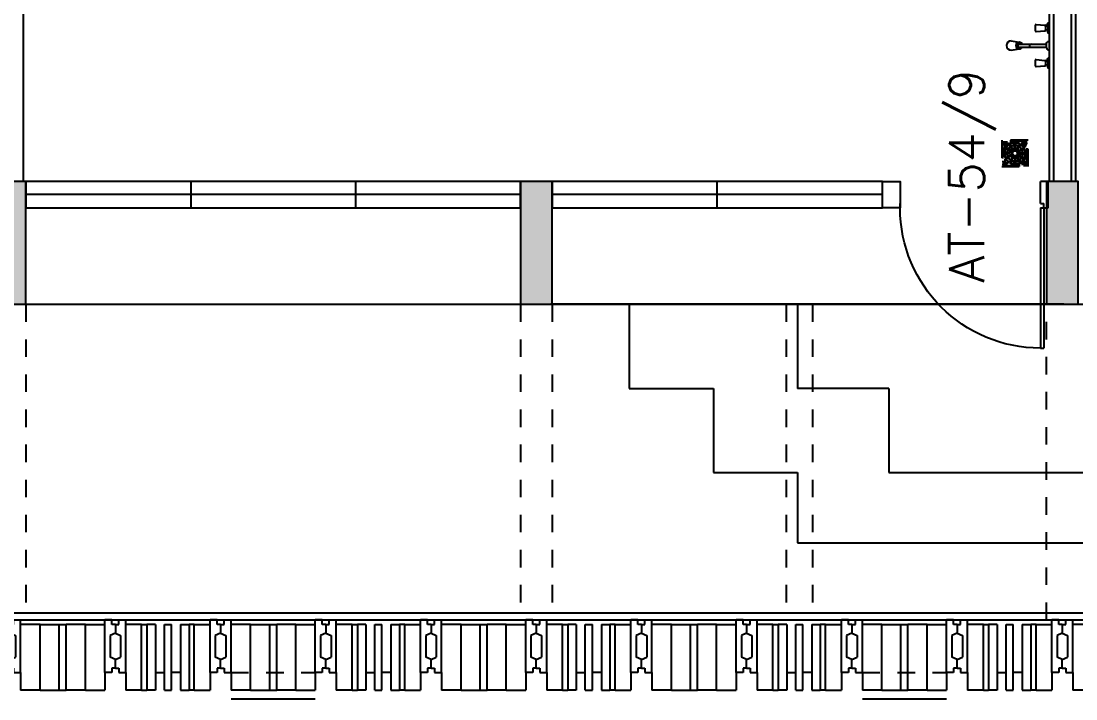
# Model space of a CAD drawing. Header units: metres. Extents: x -31 to 130, y -13 to 69.
# Drawn here: x 48.06 to 54.08, y -2.88 to 0.99 of the extents above; entities that cross this region are included whole.
import ezdxf

# ---------------------------------------------------------------- set-up
doc = ezdxf.new("R2010")
doc.units = ezdxf.units.M
doc.header["$LTSCALE"] = 0.002
doc.header["$MEASUREMENT"] = 0
doc.linetypes.add('HIDDEN', pattern=[9.525, 6.35, -3.175])
doc.linetypes.add('HIDDEN2', pattern=[4.7625, 3.175, -1.5875])
for name, color, linetype in [('ar-acesso', 2, 'CONTINUOUS'), ('ar-alv', 2, 'CONTINUOUS'), ('ar-brs', 2, 'CONTINUOUS'), ('ar-cal', 2, 'CONTINUOUS'), ('ar-chuv', 31, 'CONTINUOUS'), ('ar-esq', 2, 'CONTINUOUS'), ('ar-estc', 1, 'CONTINUOUS'), ('ar-piso', 1, 'CONTINUOUS'), ('ar-proj', 1, 'HIDDEN'), ('ar-projarmario', 1, 'HIDDEN'), ('ar-reboco', 2, 'CONTINUOUS'), ('brs-proj', 1, 'HIDDEN'), ('brs1', 2, 'CONTINUOUS'), ('brs2', 1, 'CONTINUOUS'), ('brs3', 1, 'CONTINUOUS'), ('brs4', 1, 'CONTINUOUS'), ('brs5', 1, 'CONTINUOUS'), ('ENDEREÇO', 2, 'CONTINUOUS'), ('esq-01', 1, 'CONTINUOUS'), ('esq-02', 1, 'CONTINUOUS'), ('estc-01', 3, 'CONTINUOUS'), ('h-estc', 3, 'CONTINUOUS'), ('ptm', 2, 'CONTINUOUS'), ('ralo', 1, 'HIDDEN2'), ('WC1', 1, 'CONTINUOUS'), ('WC2', 1, 'CONTINUOUS')]:
    doc.layers.add(name, color=color, linetype=linetype)
doc.styles.add('UNB-100', font='simplex.shx', dxfattribs={"height": 0.2})

# ---------------------------------------------------------------- blocks, each defined once
blk = doc.blocks.new('plr01-01p')
at = {"layer": 'h-estc'}
blk.add_hatch(color=3, dxfattribs=at).paths.add_polyline_path([(0.09, 0.075), (-0.09, 0.075), (-0.09, -0.625), (0.09, -0.625)])
at = {"layer": 'estc-01', "color": 3}
blk.add_lwpolyline([(-0.09, 0.075), (-0.09, -0.625), (0.09, -0.625), (0.09, 0.075)], close=True, dxfattribs=at)
blk = doc.blocks.new('esq02-01p')
at = {"layer": 'esq-01'}
for p, q in [((1.03, -0.075), (1.03, 0.075)), ((1.97, -0.075), (1.97, 0.075)), ((2.91, 0), (0.09, 0))]:
    blk.add_line(p, q, dxfattribs=at)
at = {"layer": 'esq-02'}
blk.add_lwpolyline([(2.91, -0.075), (0.09, -0.075), (0.09, 0.075), (2.91, 0.075)], close=True, dxfattribs=at)
blk = doc.blocks.new('esq04-01p')
at = {"layer": 'esq-01'}
blk.add_line((1.975, 0), (0.09, 0), dxfattribs=at)
at = {"layer": 'esq-02'}
blk.add_line((1.0325, 0.075), (1.0325, -0.075), dxfattribs=at)
for points in [[(1.975, -0.075), (0.09, -0.075), (0.09, 0.075), (1.975, 0.075), (1.975, -0.075)], [(2.075, 0.075), (1.975, 0.075), (1.975, -0.075), (2.075, -0.075)]]:
    blk.add_lwpolyline(points, close=True, dxfattribs=at)
at = {"layer": 'ptm'}
for p, q in [((2.875, 0.075), (2.875, 0.875)), ((2.875, 0.875), (2.895, 0.875)), ((2.895, 0.075), (2.895, 0.875)), ((2.075, 0.075), (2.05, 0.075)), ((2.075, 0.075), (2.075, 0.05)), ((2.875, 0.075), (2.895, 0.075)), ((2.895, 0.075), (2.92, 0.075)), ((2.895, 0.075), (2.895, 0.05)), ((2.92, 0.075), (2.92, -0.075)), ((2.875, 0.05), (2.875, -0.075)), ((2.875, 0.05), (2.895, 0.05)), ((2.92, -0.075), (2.875, -0.075))]:
    blk.add_line(p, q, dxfattribs=at)
at = {"layer": 'ptm', "color": 1}
blk.add_arc((2.875, 0.075), 0.8, 90, 180, dxfattribs=at)
blk = doc.blocks.new('brs01-01p-leste')
at = {"layer": 'brs1'}
for p, q in [((-3, 0.2), (-2.98, 0.2)), ((-3, 0.2), (-3, 0.15)), ((-2.98, 0.225), (-2.94, 0.225)), ((-2.98, 0.2), (-2.98, 0.225)), ((-2.94, -0.075), (-2.94, 0.225)), ((-2.42, 0.225), (-2.46, 0.225)), ((-2.46, -0.075), (-2.46, 0.225)), ((-2.42, 0.2), (-2.42, 0.225)), ((-2.4, 0.2), (-2.42, 0.2)), ((-2.4, 0.2), (-2.38, 0.2)), ((-2.4, 0.2), (-2.4, 0.15)), ((-2.4, 0.2), (-2.4, 0.15)), ((-2.38, 0.225), (-2.34, 0.225)), ((-2.38, 0.2), (-2.38, 0.225)), ((-2.34, -0.075), (-2.34, 0.225)), ((-1.82, 0.225), (-1.86, 0.225)), ((-1.86, -0.075), (-1.86, 0.225)), ((-1.82, 0.2), (-1.82, 0.225)), ((-1.8, 0.2), (-1.82, 0.2)), ((-1.8, 0.2), (-1.78, 0.2)), ((-1.8, 0.2), (-1.8, 0.15)), ((-1.8, 0.2), (-1.8, 0.15)), ((-1.78, 0.225), (-1.74, 0.225)), ((-1.78, 0.2), (-1.78, 0.225)), ((-1.74, -0.075), (-1.74, 0.225)), ((-1.22, 0.225), (-1.26, 0.225)), ((-1.26, -0.075), (-1.26, 0.225)), ((-1.22, 0.2), (-1.22, 0.225)), ((-1.2, 0.2), (-1.22, 0.2)), ((-1.2, 0.2), (-1.18, 0.2)), ((-1.2, 0.2), (-1.2, 0.15)), ((-1.2, 0.2), (-1.2, 0.15)), ((-1.18, 0.225), (-1.14, 0.225)), ((-1.18, 0.2), (-1.18, 0.225)), ((-1.14, -0.075), (-1.14, 0.225)), ((-0.62, 0.225), (-0.66, 0.225)), ((-0.66, -0.075), (-0.66, 0.225)), ((-0.62, 0.2), (-0.62, 0.225)), ((-0.6, 0.2), (-0.62, 0.2)), ((-0.6, 0.2), (-0.6, 0.15)), ((-0.6, 0.2), (-0.58, 0.2)), ((-0.6, 0.2), (-0.6, 0.15)), ((-0.58, 0.225), (-0.54, 0.225)), ((-0.58, 0.2), (-0.58, 0.225)), ((-0.54, -0.075), (-0.54, 0.225)), ((-0.02, 0.225), (-0.06, 0.225)), ((-0.06, -0.075), (-0.06, 0.225)), ((-0.02, 0.2), (-0.02, 0.225)), ((0, 0.2), (-0.02, 0.2)), ((0, 0.2), (0, 0.15)), ((-3, 0.15), (-2.97, 0.137)), ((-2.97, 0.137), (-2.97, 0.013)), ((-2.4, 0.15), (-2.43, 0.137)), ((-2.43, 0.137), (-2.43, 0.013)), ((-2.4, 0.15), (-2.37, 0.137)), ((-2.37, 0.137), (-2.37, 0.013)), ((-1.8, 0.15), (-1.83, 0.137)), ((-1.83, 0.137), (-1.83, 0.013)), ((-1.8, 0.15), (-1.77, 0.137)), ((-1.77, 0.137), (-1.77, 0.013)), ((-1.2, 0.15), (-1.23, 0.137)), ((-1.23, 0.137), (-1.23, 0.013)), ((-1.2, 0.15), (-1.17, 0.137)), ((-1.17, 0.137), (-1.17, 0.013)), ((-0.6, 0.15), (-0.63, 0.137)), ((-0.63, 0.137), (-0.63, 0.013)), ((-0.6, 0.15), (-0.57, 0.137)), ((-0.57, 0.137), (-0.57, 0.013)), ((0, 0.15), (-0.03, 0.137)), ((-0.03, 0.137), (-0.03, 0.013)), ((-3, 0), (-2.97, 0.013)), ((-2.4, 0), (-2.43, 0.013)), ((-2.4, 0), (-2.37, 0.013)), ((-1.8, 0), (-1.83, 0.013)), ((-1.8, 0), (-1.77, 0.013)), ((-1.2, 0), (-1.23, 0.013)), ((-1.2, 0), (-1.17, 0.013)), ((-0.6, 0), (-0.63, 0.013)), ((-0.6, 0), (-0.57, 0.013)), ((0, 0), (-0.03, 0.013)), ((-3, -0.05), (-3, 0)), ((-3, -0.05), (-2.98, -0.05)), ((-2.98, -0.05), (-2.98, -0.075)), ((-2.42, -0.05), (-2.42, -0.075)), ((-2.4, -0.05), (-2.42, -0.05)), ((-2.4, -0.05), (-2.4, 0)), ((-2.4, -0.05), (-2.4, 0)), ((-2.4, -0.05), (-2.38, -0.05)), ((-2.38, -0.05), (-2.38, -0.075)), ((-1.82, -0.05), (-1.82, -0.075)), ((-1.8, -0.05), (-1.82, -0.05)), ((-1.8, -0.05), (-1.8, 0)), ((-1.8, -0.05), (-1.8, 0)), ((-1.8, -0.05), (-1.78, -0.05)), ((-1.78, -0.05), (-1.78, -0.075)), ((-1.22, -0.05), (-1.22, -0.075)), ((-1.2, -0.05), (-1.22, -0.05)), ((-1.2, -0.05), (-1.2, 0)), ((-1.2, -0.05), (-1.2, 0)), ((-1.2, -0.05), (-1.18, -0.05)), ((-1.18, -0.05), (-1.18, -0.075)), ((-0.62, -0.05), (-0.62, -0.075)), ((-0.6, -0.05), (-0.62, -0.05)), ((-0.6, -0.05), (-0.6, 0)), ((-0.6, -0.05), (-0.6, 0)), ((-0.6, -0.05), (-0.58, -0.05)), ((-0.58, -0.05), (-0.58, -0.075)), ((-0.02, -0.05), (-0.02, -0.075)), ((0, -0.05), (-0.02, -0.05)), ((0, -0.05), (0, 0)), ((-2.98, -0.075), (-2.94, -0.075)), ((-2.42, -0.075), (-2.46, -0.075)), ((-2.38, -0.075), (-2.34, -0.075)), ((-1.82, -0.075), (-1.86, -0.075)), ((-1.78, -0.075), (-1.74, -0.075)), ((-1.22, -0.075), (-1.26, -0.075)), ((-1.18, -0.075), (-1.14, -0.075)), ((-0.62, -0.075), (-0.66, -0.075)), ((-0.58, -0.075), (-0.54, -0.075)), ((-0.02, -0.075), (-0.06, -0.075))]:
    blk.add_line(p, q, dxfattribs=at)
at = {"layer": 'brs2'}
for p, q in [((-2.94, 0.225), (-2.46, 0.225)), ((-2.34, 0.225), (-1.86, 0.225)), ((-2.2289, 0.2), (-2.12, 0.2)), ((-1.9711, 0.2), (-2.08, 0.2)), ((-1.74, 0.225), (-1.26, 0.225)), ((-1.14, 0.225), (-0.66, 0.225)), ((-1.0289, 0.2), (-0.92, 0.2)), ((-0.7711, 0.2), (-0.88, 0.2)), ((-0.54, 0.225), (-0.06, 0.225)), ((-2.7716, -0.075), (-2.72, -0.075)), ((-2.6284, -0.075), (-2.68, -0.075)), ((-1.5716, -0.075), (-1.52, -0.075)), ((-1.4284, -0.075), (-1.48, -0.075)), ((-0.3716, -0.075), (-0.32, -0.075)), ((-0.2284, -0.075), (-0.28, -0.075)), ((-2.2289, -0.175), (-2.12, -0.175)), ((-1.9711, -0.175), (-2.08, -0.175)), ((-1.0289, -0.175), (-0.92, -0.175)), ((-0.7711, -0.175), (-0.88, -0.175))]:
    blk.add_line(p, q, dxfattribs=at)
at = {"layer": 'brs3'}
for p, q in [((-2.82, 0.2), (-2.82, -0.175)), ((-2.7716, 0.2), (-2.82, 0.2)), ((-2.7716, 0.2), (-2.7716, -0.175)), ((-2.6284, 0.2), (-2.6284, -0.175)), ((-2.6284, 0.2), (-2.58, 0.2)), ((-2.58, 0.2), (-2.58, -0.175)), ((-2.12, -0.175), (-2.12, 0.2)), ((-2.12, 0.2), (-2.08, 0.2)), ((-2.08, -0.175), (-2.08, 0.2)), ((-1.62, 0.2), (-1.62, -0.175)), ((-1.5716, 0.2), (-1.62, 0.2)), ((-1.5716, 0.2), (-1.5716, -0.175)), ((-1.4284, 0.2), (-1.4284, -0.175)), ((-1.4284, 0.2), (-1.38, 0.2)), ((-1.38, 0.2), (-1.38, -0.175)), ((-0.92, -0.175), (-0.92, 0.2)), ((-0.92, 0.2), (-0.88, 0.2)), ((-0.88, -0.175), (-0.88, 0.2)), ((-0.42, 0.2), (-0.42, -0.175)), ((-0.3716, 0.2), (-0.42, 0.2)), ((-0.3716, 0.2), (-0.3716, -0.175)), ((-0.2284, 0.2), (-0.2284, -0.175)), ((-0.2284, 0.2), (-0.18, 0.2)), ((-0.18, 0.2), (-0.18, -0.175)), ((-2.7716, -0.175), (-2.82, -0.175)), ((-2.6284, -0.175), (-2.58, -0.175)), ((-2.12, -0.175), (-2.08, -0.175)), ((-1.5716, -0.175), (-1.62, -0.175)), ((-1.4284, -0.175), (-1.38, -0.175)), ((-0.92, -0.175), (-0.88, -0.175)), ((-0.3716, -0.175), (-0.42, -0.175)), ((-0.2284, -0.175), (-0.18, -0.175))]:
    blk.add_line(p, q, dxfattribs=at)
at = {"layer": 'brs4'}
for p, q in [((-2.85, 0.2), (-2.94, 0.2)), ((-2.85, -0.175), (-2.85, 0.2)), ((-2.85, 0.2), (-2.82, 0.2)), ((-2.72, -0.175), (-2.72, 0.2)), ((-2.72, 0.2), (-2.68, 0.2)), ((-2.68, -0.175), (-2.68, 0.2)), ((-2.55, 0.2), (-2.58, 0.2)), ((-2.55, 0.2), (-2.46, 0.2)), ((-2.55, -0.175), (-2.55, 0.2)), ((-2.2289, 0.2), (-2.34, 0.2)), ((-2.2289, -0.175), (-2.2289, 0.2)), ((-1.9711, 0.2), (-1.86, 0.2)), ((-1.9711, -0.175), (-1.9711, 0.2)), ((-1.65, 0.2), (-1.74, 0.2)), ((-1.65, -0.175), (-1.65, 0.2)), ((-1.65, 0.2), (-1.62, 0.2)), ((-1.52, -0.175), (-1.52, 0.2)), ((-1.52, 0.2), (-1.48, 0.2)), ((-1.48, -0.175), (-1.48, 0.2)), ((-1.35, 0.2), (-1.38, 0.2)), ((-1.35, 0.2), (-1.26, 0.2)), ((-1.35, -0.175), (-1.35, 0.2)), ((-1.0289, 0.2), (-1.14, 0.2)), ((-1.0289, -0.175), (-1.0289, 0.2)), ((-0.7711, 0.2), (-0.66, 0.2)), ((-0.7711, -0.175), (-0.7711, 0.2)), ((-0.45, 0.2), (-0.54, 0.2)), ((-0.45, -0.175), (-0.45, 0.2)), ((-0.45, 0.2), (-0.42, 0.2)), ((-0.32, -0.175), (-0.32, 0.2)), ((-0.32, 0.2), (-0.28, 0.2)), ((-0.28, -0.175), (-0.28, 0.2)), ((-0.15, 0.2), (-0.18, 0.2)), ((-0.15, 0.2), (-0.06, 0.2)), ((-0.15, -0.175), (-0.15, 0.2)), ((-2.94, -0.075), (-2.94, -0.175)), ((-2.46, -0.075), (-2.46, -0.175)), ((-2.34, -0.075), (-2.34, -0.175)), ((-1.86, -0.075), (-1.86, -0.175)), ((-1.74, -0.075), (-1.74, -0.175)), ((-1.26, -0.075), (-1.26, -0.175)), ((-1.14, -0.075), (-1.14, -0.175)), ((-0.66, -0.075), (-0.66, -0.175)), ((-0.54, -0.075), (-0.54, -0.175)), ((-0.06, -0.075), (-0.06, -0.175)), ((-2.85, -0.175), (-2.94, -0.175)), ((-2.85, -0.175), (-2.82, -0.175)), ((-2.72, -0.175), (-2.68, -0.175)), ((-2.55, -0.175), (-2.58, -0.175)), ((-2.55, -0.175), (-2.46, -0.175)), ((-2.2289, -0.175), (-2.34, -0.175)), ((-1.9711, -0.175), (-1.86, -0.175)), ((-1.65, -0.175), (-1.74, -0.175)), ((-1.65, -0.175), (-1.62, -0.175)), ((-1.52, -0.175), (-1.48, -0.175)), ((-1.35, -0.175), (-1.38, -0.175)), ((-1.35, -0.175), (-1.26, -0.175)), ((-1.0289, -0.175), (-1.14, -0.175)), ((-0.7711, -0.175), (-0.66, -0.175)), ((-0.45, -0.175), (-0.54, -0.175)), ((-0.45, -0.175), (-0.42, -0.175)), ((-0.32, -0.175), (-0.28, -0.175)), ((-0.15, -0.175), (-0.18, -0.175)), ((-0.15, -0.175), (-0.06, -0.175))]:
    blk.add_line(p, q, dxfattribs=at)
blk = doc.blocks.new('BRS01-03C')
at = {"layer": 'brs-proj'}
blk.add_line((0.54, 0.075), (0.06, 0.075), dxfattribs=at)
at = {"layer": 'brs1'}
for p, q in [((0.02, 0.075), (0.06, 0.075)), ((0.02, 0.05), (0.02, 0.075)), ((0.06, 0.075), (0.06, -0.225)), ((0.54, 0.075), (0.54, -0.225)), ((0.58, 0.075), (0.54, 0.075)), ((0.58, 0.05), (0.58, 0.075)), ((0, 0.05), (0.02, 0.05)), ((0, 0.05), (0, 0)), ((0, 0), (0.03, -0.013)), ((0.6, 0), (0.57, -0.013)), ((0.6, 0.05), (0.58, 0.05)), ((0.6, 0.05), (0.6, 0)), ((0.03, -0.137), (0.03, -0.013)), ((0.57, -0.137), (0.57, -0.013)), ((0, -0.15), (0.03, -0.137)), ((0, -0.2), (0, -0.15)), ((0.6, -0.15), (0.57, -0.137)), ((0.6, -0.2), (0.6, -0.15)), ((0, -0.2), (0.02, -0.2)), ((0.02, -0.2), (0.02, -0.225)), ((0.02, -0.225), (0.06, -0.225)), ((0.58, -0.225), (0.54, -0.225)), ((0.58, -0.2), (0.58, -0.225)), ((0.6, -0.2), (0.58, -0.2))]:
    blk.add_line(p, q, dxfattribs=at)
at = {"layer": 'brs2'}
blk.add_line((0.54, -0.225), (0.06, -0.225), dxfattribs=at)
at = {"layer": 'brs3'}
for p, q in [((0.28, 0.175), (0.28, -0.2)), ((0.32, 0.175), (0.28, 0.175)), ((0.32, 0.175), (0.32, -0.2)), ((0.32, -0.2), (0.28, -0.2))]:
    blk.add_line(p, q, dxfattribs=at)
at = {"layer": 'brs4'}
for p, q in [((0.06, 0.075), (0.06, 0.175)), ((0.1711, 0.175), (0.06, 0.175)), ((0.1711, 0.175), (0.1711, -0.2)), ((0.4289, 0.175), (0.54, 0.175)), ((0.4289, 0.175), (0.4289, -0.2)), ((0.54, 0.075), (0.54, 0.175)), ((0.1711, -0.2), (0.06, -0.2)), ((0.4289, -0.2), (0.54, -0.2))]:
    blk.add_line(p, q, dxfattribs=at)
at = {"layer": 'brs4', "color": 1}
for p, q in [((0.1711, 0.175), (0.28, 0.175)), ((0.4289, 0.175), (0.32, 0.175)), ((0.1711, -0.2), (0.28, -0.2)), ((0.4289, -0.2), (0.32, -0.2))]:
    blk.add_line(p, q, dxfattribs=at)
at = {"layer": 'brs5'}
blk.add_line((0.54, 0.225), (0.06, 0.225), dxfattribs=at)
blk = doc.blocks.new('CHVR-01P')
at = {"layer": 'WC1'}
for p, q in [((-0.0139, 0.1119), (-0.0077, 0.1257)), ((-0.0015, 0.129), (-0.0052, 0.1279)), ((-0.08, 0.114), (-0.08, 0.086)), ((-0.074, 0.12), (-0.0254, 0.1155)), ((-0.074, 0.08), (-0.0254, 0.0845)), ((-0.02, 0.1096), (-0.0176, 0.1096)), ((-0.02, 0.0904), (-0.0176, 0.0904)), ((-0.0139, 0.0881), (-0.0077, 0.0743)), ((-0.0015, 0.071), (-0.0052, 0.0721)), ((-0.2165, 0.0264), (-0.1704, 0.0189)), ((-0.1704, 0.0088), (-0.1537, 0.0088)), ((-0.1537, 0.0088), (-0.0176, 0.0088)), ((-0.0176, 0.0088), (-0.0133, 0.0174)), ((-0.0131, 0.0178), (-0.0132, 0.0176)), ((-0.0126, 0.0182), (-0.0088, 0.0206)), ((-0.0088, 0.0222), (-0.0088, 0.0206)), ((-0.0068, 0.0242), (0, 0.0242)), ((-0.2165, -0.0264), (-0.1704, -0.0189)), ((-0.1704, -0.0088), (-0.1537, -0.0088)), ((-0.1537, -0.0088), (-0.0176, -0.0088)), ((-0.0176, -0.0088), (-0.0133, -0.0174)), ((-0.0131, -0.0178), (-0.0132, -0.0176)), ((-0.0126, -0.0182), (-0.0088, -0.0206)), ((-0.0088, -0.0206), (-0.0088, -0.0222)), ((-0.0068, -0.0242), (0, -0.0242)), ((-0.08, -0.086), (-0.08, -0.114)), ((-0.074, -0.08), (-0.0254, -0.0845)), ((-0.074, -0.12), (-0.0254, -0.1155)), ((-0.02, -0.0904), (-0.0176, -0.0904)), ((-0.02, -0.1096), (-0.0176, -0.1096)), ((-0.0139, -0.0881), (-0.0077, -0.0743)), ((-0.0139, -0.1119), (-0.0077, -0.1257)), ((-0.0015, -0.071), (-0.0052, -0.0721)), ((-0.0015, -0.129), (-0.0052, -0.1279))]:
    blk.add_line(p, q, dxfattribs=at)
for centre, radius, start, end in [((-0.004, 0.1241), 0.004, 107.53034, 155.61273), ((-0.001, 0.1282), 0.001, 0, 122.00538), ((-0.074, 0.114), 0.006, 90, 180), ((-0.074, 0.086), 0.006, 180, 270), ((-0.026, 0.1096), 0.006, 0, 84.40066), ((-0.026, 0.0904), 0.006, 275.59934, 0), ((-0.0176, 0.1136), 0.004, 270, 335.61273), ((-0.0176, 0.0864), 0.004, 24.38727, 90), ((-0.004, 0.0759), 0.004, 204.38727, 252.46966), ((-0.001, 0.0718), 0.001, 237.99462, 0), ((0, 0.07), 0.000002, 180, 270), ((-0.2165, 0), 0.0264, 90, 270), ((-0.1704, 0), 0.0189, 90, 270), ((-0.1704, 0), 0.0088, 90, 270), ((-0.1704, 0), 0.0189, 27.71775, 90), ((-0.0115, 0.0165), 0.002, 122.78059, 153.43495), ((-0.0068, 0.0222), 0.002, 90, 180), ((-0.1704, 0), 0.0189, 270, 332.28225), ((-0.0115, -0.0165), 0.002, 206.56505, 237.21941), ((-0.0068, -0.0222), 0.002, 180, 270), ((-0.074, -0.086), 0.006, 90, 180), ((-0.074, -0.114), 0.006, 180, 270), ((-0.026, -0.0904), 0.006, 0, 84.40066), ((-0.026, -0.1096), 0.006, 275.59934, 0), ((-0.0176, -0.0864), 0.004, 270, 335.61273), ((-0.0176, -0.1136), 0.004, 24.38727, 90), ((-0.004, -0.0759), 0.004, 107.53034, 155.61273), ((-0.001, -0.0718), 0.001, 0, 122.00538), ((-0.004, -0.1241), 0.004, 204.38727, 252.46966), ((-0.001, -0.1282), 0.001, 237.99462, 0), ((0, -0.13), 0.000002, 180, 270)]:
    blk.add_arc(centre, radius, start, end, dxfattribs=at)
at = {"layer": 'WC2'}
for p, q in [((-0.0077, 0.1257), (-0.0077, 0.0743)), ((-0.02, 0.1096), (-0.02, 0.0904)), ((-0.0176, 0.0088), (-0.0176, -0.0088)), ((-0.02, -0.0904), (-0.02, -0.1096)), ((-0.0077, -0.0743), (-0.0077, -0.1257))]:
    blk.add_line(p, q, dxfattribs=at)
for centre, radius, start, end in [((-0.1704, 0), 0.0132, 41.81031, 318.18969), ((-0.1031, 0), 0.0088, 90, 270)]:
    blk.add_arc(centre, radius, start, end, dxfattribs=at)
blk = doc.blocks.new('ralo-15cm-tracejado')
at = {"layer": 'ralo', "ltscale": 0.08}
h = blk.add_hatch(dxfattribs=at)
h.set_pattern_fill('DOTS', color=256, scale=0.005, style=0)
h.set_pattern_definition([(0, (-210.436618, -163.386024), (0.00396875, 0.0079375), [0, -0.0079375])])
h.paths.add_polyline_path([(0.07, 0.0642, 0.109147), (0.0651, 0.07), (0.0436, 0.07, 0.234403), (0.0366, 0.0559, 0.031938), (0.0367, 0.0536, -0.085518), (0.0526, 0.0382, 0.304982), (0.07, 0.0476)])
h.paths.add_polyline_path([(-0.0467, 0.07), (-0.0652, 0.07, 0.101422), (-0.07, 0.0652), (-0.07, 0.0465, 0.322568), (-0.0515, 0.0396, -0.06492), (-0.0397, 0.0515, 0.065904), (-0.0391, 0.0559, 0.253091)])
h.paths.add_polyline_path([(-0.0535, -0.0368, 0.248259), (-0.07, -0.043), (-0.07, -0.0679, 0.039546), (-0.0679, -0.07), (-0.0441, -0.07, 0.224729), (-0.0372, -0.0555, 0.030017), (-0.0373, -0.0532, -0.089405)])
h.paths.add_polyline_path([(0.07, -0.0424, 0.270307), (0.0522, -0.0388, -0.063767), (0.0407, -0.0507, 0.073161), (0.0399, -0.0559, 0.228135), (0.0467, -0.07), (0.0693, -0.07, 0.013274), (0.07, -0.0694)])
for p, q in [((-0.0025, 0.0617), (-0.0025, 0.065)), ((0.0025, 0.0617), (0.0025, 0.065)), ((-0.0617, 0.0025), (-0.065, 0.0025)), ((-0.0467, 0.0025), (-0.0592, 0.0025)), ((-0.0547, 0.0287), (-0.0575, 0.0303)), ((-0.0522, 0.033), (-0.055, 0.0347)), ((-0.0417, 0.0212), (-0.0525, 0.0274)), ((-0.0392, 0.0255), (-0.05, 0.0318)), ((-0.0266, 0.0025), (-0.0442, 0.0025)), ((-0.0243, 0.0112), (-0.0395, 0.0199)), ((-0.0218, 0.0155), (-0.037, 0.0243)), ((-0.033, 0.0522), (-0.0347, 0.055)), ((-0.0155, 0.0218), (-0.0318, 0.05)), ((-0.0287, 0.0547), (-0.0303, 0.0575)), ((-0.0112, 0.0243), (-0.0274, 0.0525)), ((-0.0093, 0.0025), (-0.0241, 0.0025)), ((-0.0093, 0.0025), (-0.0221, 0.0099)), ((-0.0068, 0.0068), (-0.0196, 0.0142)), ((-0.0068, 0.0068), (-0.0142, 0.0196)), ((-0.0025, 0.0093), (-0.0099, 0.0221)), ((-0.0025, 0.0266), (-0.0025, 0.0592)), ((-0.0025, 0.0093), (-0.0025, 0.0241)), ((0.0025, 0.0266), (0.0025, 0.0592)), ((0.0025, 0.0093), (0.0025, 0.0241)), ((0.0025, 0.0093), (0.0099, 0.0221)), ((0.0068, 0.0068), (0.0142, 0.0196)), ((0.0068, 0.0068), (0.0196, 0.0142)), ((0.0093, 0.0025), (0.0221, 0.0099)), ((0.0093, 0.0025), (0.0241, 0.0025)), ((0.0112, 0.0243), (0.0274, 0.0525)), ((0.0155, 0.0218), (0.0318, 0.05)), ((0.0218, 0.0155), (0.05, 0.0318)), ((0.0243, 0.0112), (0.0525, 0.0274)), ((0.0266, 0.0025), (0.0442, 0.0025)), ((0.0287, 0.0547), (0.0303, 0.0575)), ((0.033, 0.0522), (0.0347, 0.055)), ((0.0467, 0.0025), (0.0592, 0.0025)), ((0.0522, 0.033), (0.055, 0.0347)), ((0.0547, 0.0287), (0.0575, 0.0303)), ((0.0617, 0.0025), (0.065, 0.0025)), ((-0.0617, -0.0025), (-0.065, -0.0025)), ((-0.0467, -0.0025), (-0.0592, -0.0025)), ((-0.0547, -0.0287), (-0.0575, -0.0303)), ((-0.0522, -0.033), (-0.055, -0.0347)), ((-0.0417, -0.0212), (-0.0525, -0.0274)), ((-0.0392, -0.0255), (-0.05, -0.0318)), ((-0.0266, -0.0025), (-0.0442, -0.0025)), ((-0.0243, -0.0112), (-0.0395, -0.0199)), ((-0.0218, -0.0155), (-0.037, -0.0243)), ((-0.033, -0.0522), (-0.0347, -0.055)), ((-0.0255, -0.0392), (-0.0318, -0.05)), ((-0.0287, -0.0547), (-0.0303, -0.0575)), ((-0.0212, -0.0417), (-0.0274, -0.0525)), ((-0.0155, -0.0218), (-0.0243, -0.037)), ((-0.0093, -0.0025), (-0.0241, -0.0025)), ((-0.0093, -0.0025), (-0.0221, -0.0099)), ((-0.0112, -0.0243), (-0.0199, -0.0395)), ((-0.0068, -0.0068), (-0.0196, -0.0142)), ((-0.0068, -0.0068), (-0.0142, -0.0196)), ((-0.0025, -0.0093), (-0.0099, -0.0221)), ((-0.0025, -0.0093), (-0.0025, -0.0241)), ((-0.0025, -0.0266), (-0.0025, -0.0442)), ((-0.0025, -0.0467), (-0.0025, -0.0592)), ((0.0025, -0.0093), (0.0025, -0.0241)), ((0.0025, -0.0093), (0.0099, -0.0221)), ((0.0025, -0.0266), (0.0025, -0.0442)), ((0.0025, -0.0467), (0.0025, -0.0592)), ((0.0068, -0.0068), (0.0196, -0.0142)), ((0.0068, -0.0068), (0.0142, -0.0196)), ((0.0093, -0.0025), (0.0221, -0.0099)), ((0.0093, -0.0025), (0.0241, -0.0025)), ((0.0112, -0.0243), (0.0199, -0.0395)), ((0.0155, -0.0218), (0.0243, -0.037)), ((0.0212, -0.0417), (0.0274, -0.0525)), ((0.0218, -0.0155), (0.037, -0.0243)), ((0.0243, -0.0112), (0.0395, -0.0199)), ((0.0255, -0.0392), (0.0318, -0.05)), ((0.0266, -0.0025), (0.0442, -0.0025)), ((0.0287, -0.0547), (0.0303, -0.0575)), ((0.033, -0.0522), (0.0347, -0.055)), ((0.0392, -0.0255), (0.05, -0.0318)), ((0.0417, -0.0212), (0.0525, -0.0274)), ((0.0467, -0.0025), (0.0592, -0.0025)), ((0.0522, -0.033), (0.055, -0.0347)), ((0.0547, -0.0287), (0.0575, -0.0303)), ((0.0617, -0.0025), (0.065, -0.0025)), ((-0.0025, -0.0617), (-0.0025, -0.065)), ((0.0025, -0.0617), (0.0025, -0.065))]:
    blk.add_line(p, q, dxfattribs=at)
for points in [[(-0.075, -0.075), (0.075, -0.075), (0.075, 0.075), (-0.075, 0.075)], [(-0.07, -0.07), (0.07, -0.07), (0.07, 0.07), (-0.07, 0.07)]]:
    blk.add_lwpolyline(points, close=True, dxfattribs=at)
blk.add_circle((0, 0), 0.065, dxfattribs=at)
for radius, start, end in [(0.0617, 92.32062, 117.67938), (0.0617, 62.32062, 87.67938), (0.0617, 152.32062, 177.67938), (0.0592, 152.41861, 177.58139), (0.0617, 122.32062, 147.67938), (0.0592, 122.41861, 147.58139), (0.0468, 153.06507, 176.93493), (0.0443, 153.23839, 176.76161), (0.0468, 123.06507, 146.93493), (0.0443, 123.23839, 146.76161), (0.0592, 92.41861, 117.58139), (0.0268, 155.36153, 174.63847), (0.0243, 155.91602, 174.08398), (0.0268, 125.36153, 144.63847), (0.0468, 93.06507, 116.93493), (0.0443, 93.23839, 116.76161), (0.0243, 125.91602, 144.08398), (0.0268, 95.36153, 114.63847), (0.0243, 95.91602, 114.08398), (0.0592, 62.41861, 87.58139), (0.0468, 63.06507, 86.93493), (0.0443, 63.23839, 86.76161), (0.0268, 65.36153, 84.63847), (0.0243, 65.91602, 84.08398), (0.0243, 35.91602, 54.08398), (0.0268, 35.36153, 54.63847), (0.0243, 5.91602, 24.08398), (0.0443, 33.23839, 56.76161), (0.0268, 5.36153, 24.63847), (0.0468, 33.06507, 56.93493), (0.0592, 32.41861, 57.58139), (0.0617, 32.32062, 57.67938), (0.0443, 3.23839, 26.76161), (0.0468, 3.06507, 26.93493), (0.0592, 2.41861, 27.58139), (0.0617, 2.32062, 27.67938), (0.0617, 182.32062, 207.67938), (0.0592, 182.41861, 207.58139), (0.0617, 212.32062, 237.67938), (0.0592, 212.41861, 237.58139), (0.0468, 183.06507, 206.93493), (0.0443, 183.23839, 206.76161), (0.0468, 213.06507, 236.93493), (0.0443, 213.23839, 236.76161), (0.0617, 242.32062, 267.67938), (0.0592, 242.41861, 267.58139), (0.0268, 185.36153, 204.63847), (0.0243, 185.91602, 204.08398), (0.0268, 215.36153, 234.63847), (0.0468, 243.06507, 266.93493), (0.0443, 243.23839, 266.76161), (0.0243, 215.91602, 234.08398), (0.0268, 245.36153, 264.63847), (0.0243, 245.91602, 264.08398), (0.0243, 275.91602, 294.08398), (0.0268, 275.36153, 294.63847), (0.0443, 273.23839, 296.76161), (0.0468, 273.06507, 296.93493), (0.0592, 272.41861, 297.58139), (0.0617, 272.32062, 297.67938), (0.0243, 305.91602, 324.08398), (0.0268, 305.36153, 324.63847), (0.0243, 335.91602, 354.08398), (0.0268, 335.36153, 354.63847), (0.0443, 303.23839, 326.76161), (0.0468, 303.06507, 326.93493), (0.0592, 302.41861, 327.58139), (0.0617, 302.32062, 327.67938), (0.0443, 333.23839, 356.76161), (0.0468, 333.06507, 356.93493), (0.0592, 332.41861, 357.58139), (0.0617, 332.32062, 357.67938)]:
    blk.add_arc((0, 0), radius, start, end, dxfattribs=at)

msp = doc.modelspace()

# ---------------------------------------------------------------- linework, layer by layer
at = {"layer": 'ar-acesso', "color": 3}
for p, q in [((51.53, -0.625), (51.53, -1.105)), ((52.49, -0.625), (52.49, -1.105)), ((51.53, -1.105), (52.01, -1.105)), ((52.01, -1.105), (52.01, -1.585)), ((53.01, -1.105), (52.49, -1.105)), ((53.01, -1.105), (53.01, -1.585)), ((52.01, -1.585), (52.49, -1.585)), ((52.49, -1.585), (52.49, -1.985)), ((53.01, -1.585), (58.61, -1.585)), ((52.49, -1.985), (58, -1.985))]:
    msp.add_line(p, q, dxfattribs=at)
at = {"layer": 'ar-acesso'}
msp.add_line((30.09, -2.385), (59.91, -2.385), dxfattribs=at)
at = {"layer": 'ar-alv'}
for p, q in [((53.95, 9.925), (53.95, 0.075)), ((54.05, 9.925), (54.05, 0.075))]:
    msp.add_line(p, q, dxfattribs=at)
at = {"layer": 'ar-piso'}
for p, q in [((48.09, -0.625), (50.925, -0.625)), ((54.0087, -0.625), (51.0837, -0.625)), ((51.09, -0.625), (53.925, -0.625)), ((54.0087, -0.625), (51.0987, -0.625)), ((54, -0.625), (56.925, -0.625)), ((30.09, -2.425), (61.275, -2.425))]:
    msp.add_line(p, q, dxfattribs=at)
at = {"layer": 'ar-proj'}
for p, q in [((48.09, -0.625), (48.09, -2.425)), ((50.91, -0.625), (50.91, -2.425)), ((50.91, -0.625), (50.91, -2.425)), ((50.91, -0.625), (50.91, -2.425)), ((50.91, -0.625), (50.91, -2.425)), ((50.91, -0.625), (50.91, -2.425)), ((50.91, -0.625), (50.91, -2.425)), ((51.09, -0.625), (51.09, -2.425)), ((52.425, -0.625), (52.425, -2.425)), ((52.575, -0.625), (52.575, -2.425)), ((53.91, -2.425), (53.91, -0.625)), ((53.91, -2.425), (53.91, -0.625)), ((53.91, -2.425), (53.91, -0.625))]:
    msp.add_line(p, q, dxfattribs=at)
at = {"layer": 'ar-projarmario'}
msp.add_line((53.91, -2.425), (53.91, -0.625), dxfattribs=at)
at = {"layer": 'ar-reboco'}
for p, q in [((48.075, 9.925), (48.075, 0.075)), ((53.925, 9.925), (53.925, 0.075)), ((54.075, 9.925), (54.075, 0.075))]:
    msp.add_line(p, q, dxfattribs=at)

# ---------------------------------------------------------------- block references
at = {"layer": 'ar-brs'}
for p in [(49.2, -2.65), (52.8, -2.65), (56.4, -2.65)]:
    msp.add_blockref('brs01-01p-leste', p, dxfattribs=at)
at = {"layer": 'ar-brs', "rotation": 180}
for p in [(49.8, -2.65), (53.4, -2.65)]:
    msp.add_blockref('BRS01-03C', p, dxfattribs=at)
at = {"layer": 'ar-cal'}
msp.add_blockref('ralo-15cm-tracejado', (53.7298, 0.2356), dxfattribs=at)
at = {"layer": 'ar-chuv'}
msp.add_blockref('CHVR-01P', (53.925, 0.85), dxfattribs=at)
at = {"layer": 'ar-esq', "xscale": -1, "rotation": 180}
for name, p in [('esq02-01p', (48, 0)), ('esq04-01p', (51, 0))]:
    msp.add_blockref(name, p, dxfattribs=at)
at = {"layer": 'ar-estc'}
for p in [(48, 0), (51, 0), (54, 0)]:
    msp.add_blockref('plr01-01p', p, dxfattribs=at)

# ---------------------------------------------------------------- texts
at = {"layer": 'ENDEREÇO', "style": 'UNB-100'}
msp.add_text('AT-54/9', height=0.2, rotation=90, dxfattribs=at).set_placement((53.5539, -0.5019))

doc.saveas('drawing.dxf')
